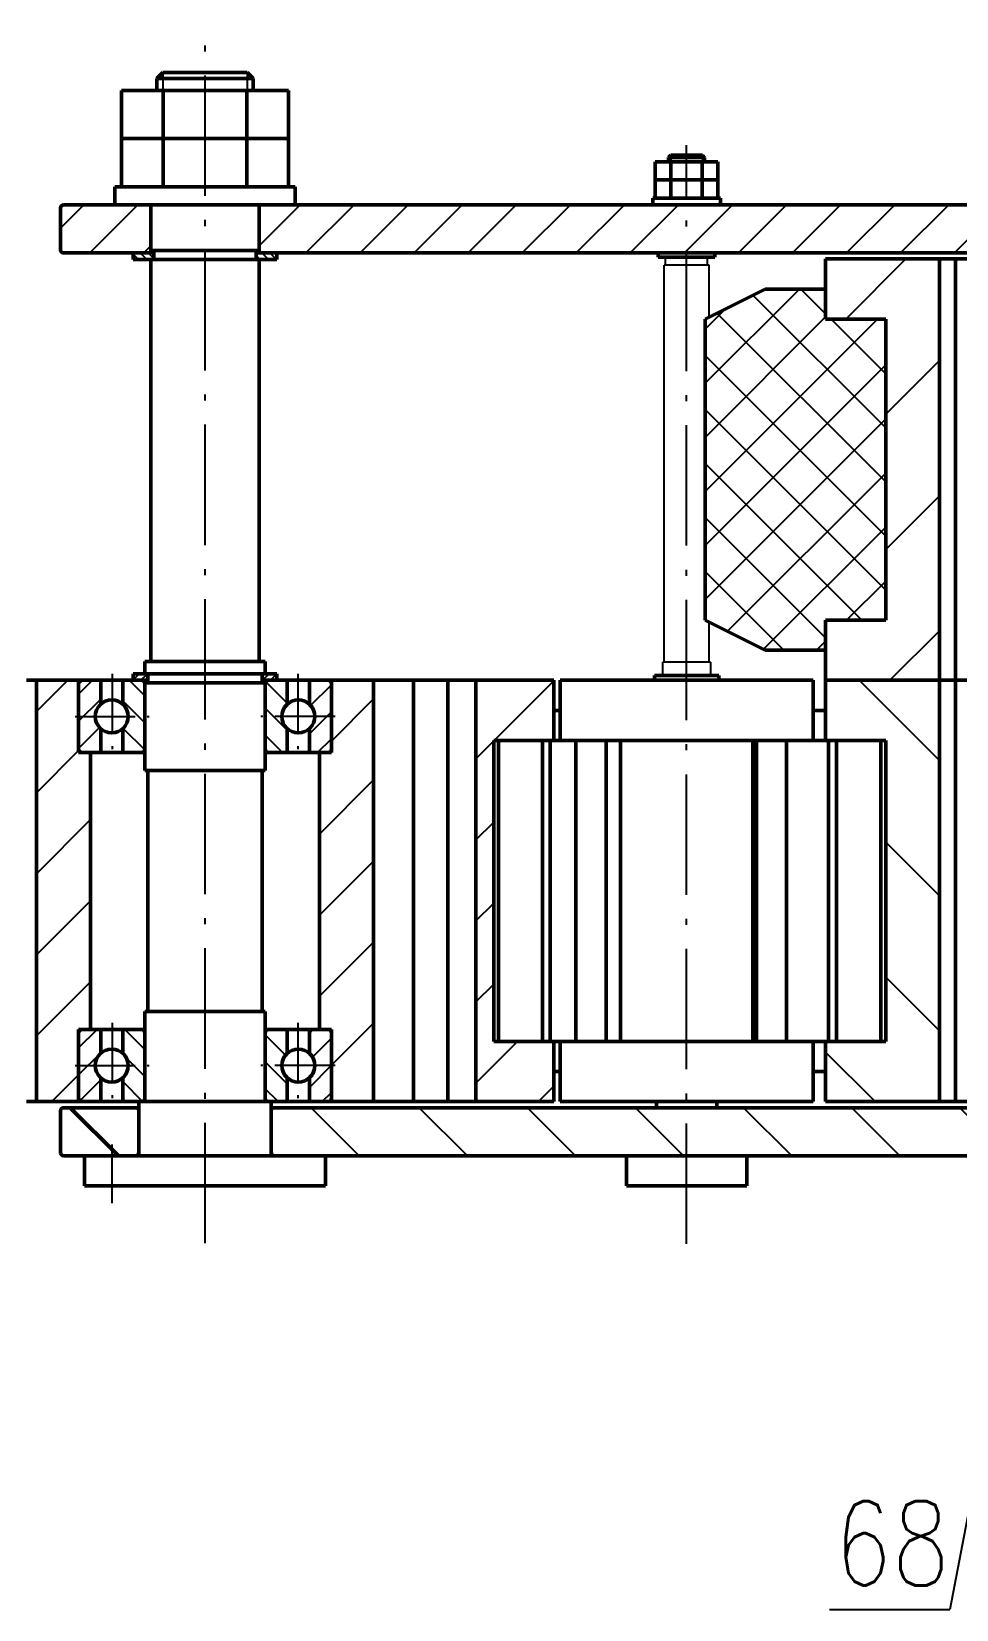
# Model space of a CAD drawing. Header units: millimetres. Extents: x -1896 to -707, y -189 to 652.
# Drawn here: x -1795.5 to -1718.6, y -103.4 to 27.7 of the extents above; entities that cross this region are included whole.
import ezdxf
from ezdxf.enums import TextEntityAlignment as Align

# ---------------------------------------------------------------- set-up
doc = ezdxf.new("R2010")
doc.units = ezdxf.units.MM
doc.header["$LTSCALE"] = 10
doc.linetypes.add('CENTER', pattern=[1.45, 1, -0.2, 0.05, -0.2])
doc.layers.add('1轮廓实线层', color=7, linetype='Continuous', lineweight=50)
for name, color, linetype in [('2细线层', 4, 'Continuous'), ('3中心线层', 1, 'CENTER'), ('5剖面线层', 2, 'Continuous'), ('6文字层', 7, 'Continuous')]:
    doc.layers.add(name, color=color, linetype=linetype)
doc.styles.add('PC_TEXTSTYLE', font='romans.shx', dxfattribs={"width": 0.8, "bigfont": 'hzfs.shx'})
doc.styles.add('TH_GBDIM', font='romans.shx', dxfattribs={"width": 0.65, "bigfont": 'gbcbig.shx'})
doc.dimstyles.new('TH_GBDIM', dxfattribs={"dimtxt": 3.5, "dimasz": 2.5, "dimexe": 2, "dimexo": 0, "dimgap": 1.5, "dimtad": 1, "dimdsep": 46, "dimtxsty": 'TH_GBDIM', "dimcen": 2.5, "dimclrd": 130, "dimclre": 130, "dimclrt": 3, "dimazin": 2, "dimtfac": 0.714286, "dimtmove": 0, "dimatfit": 3, "dimfxl": 1, "dimtolj": 1, "dimtzin": 0, "dimlwd": -1, "dimlwe": -1, "dimarcsym": 0})
pattern_1 = [(45, (-1751.8289, 277.0675), (-0.3367596, 0.3367596), [])]
pattern_2 = [(45, (-1751.829, 277.0675), (-2.245064, 2.245064), [])]
pattern_3 = [(135, (-2494.38, -1065.853), (-5.61266, -5.61266), [])]
pattern_4 = [(135, (-1751.8289, 277.0675), (-1.122532, -1.122532), [])]
pattern_5 = [(45, (-1751.829, 277.0675), (-3.367596, 3.367596), [])]
pattern_6 = [(45, (-1751.8289, 277.0675), (-1.122532, 1.122532), [])]
pattern_7 = [(135, (-1751.8289, 248.0675), (-1.122532, -1.122532), [])]
pattern_8 = [(45, (-1751.8289, 248.0675), (-1.122532, 1.122532), [])]

# ---------------------------------------------------------------- blocks, each defined once
blk = doc.blocks.new('件号-右')
at = {"layer": '6文字层'}
blk.add_line((0, 0), (-10, 0), dxfattribs=at)
at = {"layer": '6文字层', "style": 'PC_TEXTSTYLE', "width": 0.8}
blk.add_attdef('X', text='', height=7, dxfattribs=at).set_placement((-5.47, 2), align=Align.CENTER)

msp = doc.modelspace()

# ---------------------------------------------------------------- hatches: boundary and pattern name
at = {"layer": '1轮廓实线层'}
h = msp.add_hatch(dxfattribs=at)
h.set_pattern_fill('ANSI31', color=256, scale=2.5, angle=90, style=0)
h.set_pattern_definition(pattern_3)
edge = h.paths.add_edge_path(flags=0)
edge.add_line((-1792.8015, -61.7273), (-1786.8015, -61.7273))
edge.add_arc((-1786.8015, -61.9773), 0.25, 0, 90, ccw=False)
edge.add_line((-1786.5515, -61.9773), (-1786.5515, -65.4773))
edge.add_arc((-1786.8015, -65.4773), 0.25, 270, 360, ccw=False)
edge.add_line((-1786.8015, -65.7273), (-1792.8015, -65.7273))
edge.add_arc((-1792.8015, -65.4773), 0.25, 180, 270, ccw=False)
edge.add_line((-1793.0515, -65.4773), (-1793.0515, -61.9773))
edge.add_arc((-1792.8015, -61.9773), 0.25, 90, 180, ccw=False)
at = {"layer": '5剖面线层'}
h = msp.add_hatch(dxfattribs=at)
h.set_pattern_fill('ANSI31', color=256)
h.set_pattern_definition(pattern_2)
h.paths.add_polyline_path([(-1792.8015, 9.2727, -0.41421356), (-1793.0515, 9.5227), (-1793.0515, 13.0227, -0.41421356), (-1792.8015, 13.2727), (-1785.5515, 13.2727), (-1785.5515, 9.2727)])
h = msp.add_hatch(dxfattribs=at)
h.set_pattern_fill('ANSI31', color=256)
h.set_pattern_definition(pattern_2)
h.paths.add_polyline_path([(-1741.0515, 9.2727), (-1776.5515, 9.2727), (-1776.5515, 13.2727), (-1741.0515, 13.2727)])
h.paths.add_polyline_path([(-1698.2015, 9.2727), (-1698.2015, 13.2727), (-1741.0515, 13.2727), (-1741.0515, 9.2727)])
h = msp.add_hatch(dxfattribs=at)
h.set_pattern_fill('ANSI31', color=256, scale=0.15, angle=90)
h.set_pattern_definition([(135, (-1751.8289, 277.0675), (-0.3367596, -0.3367596), [])])
h.paths.add_polyline_path([(-1785.3015, 8.7227), (-1787.0165, 8.7227), (-1787.0165, 9.2727), (-1785.3015, 9.2727)])
h.paths.add_polyline_path([(-1775.0865, 8.7227), (-1776.8015, 8.7227), (-1776.8015, 9.2727), (-1775.0865, 9.2727)])
h = msp.add_hatch(dxfattribs=at)
h.set_pattern_fill('ANSI31', color=256, scale=2.5, style=0)
h.set_pattern_definition([(45, (-2494.38, -1065.853), (-5.61266, 5.61266), [])])
h.paths.add_polyline_path([(-1724.514, -21.2273), (-1724.514, 3.7727), (-1729.514, 3.7727), (-1729.514, 8.7727), (-1720.0515, 8.7727), (-1720.0515, -26.2273), (-1729.514, -26.2273), (-1729.514, -21.2273)], flags=0)
h = msp.add_hatch(dxfattribs=at)
h.set_pattern_fill('ANSI37', color=256)
h.set_pattern_definition([(45, (-1751.829, 242.0675), (-2.245064, 2.245064), []), (135, (-1751.829, 242.0675), (-2.245064, -2.245064), [])])
h.paths.add_polyline_path([(-1724.514, -21.2273), (-1729.514, -21.2273), (-1729.514, -23.7273), (-1734.514, -23.7273), (-1739.514, -21.2273), (-1739.514, 3.7727), (-1734.514, 6.2727), (-1729.514, 6.2727), (-1729.514, 3.7727), (-1724.514, 3.7727)])
h = msp.add_hatch(dxfattribs=at)
h.set_pattern_fill('ANSI31', color=256, scale=0.15)
h.set_pattern_definition(pattern_1)
h.paths.add_polyline_path([(-1785.8015, -25.6773), (-1785.8015, -26.2273), (-1786.3515, -26.2273), (-1787.0165, -26.2273), (-1787.0165, -25.6773)])
h = msp.add_hatch(dxfattribs=at)
h.set_pattern_fill('ANSI31', color=256, scale=0.15)
h.set_pattern_definition(pattern_1)
h.paths.add_polyline_path([(-1776.3015, -26.2273), (-1775.7515, -26.2273), (-1775.0865, -26.2273), (-1775.0865, -25.6773), (-1776.3015, -25.6773)])
h = msp.add_hatch(dxfattribs=at)
h.set_pattern_fill('ANSI31', color=256, scale=1.5, style=0)
h.set_pattern_definition(pattern_5)
h.paths.add_polyline_path([(-1790.5515, -55.2273), (-1791.5515, -55.2273), (-1791.5515, -61.2273), (-1795.0515, -61.2273), (-1795.0515, -26.2273), (-1791.5515, -26.2273), (-1791.5515, -32.2273), (-1790.5515, -32.2273)], flags=0)
h = msp.add_hatch(dxfattribs=at)
h.set_pattern_fill('ANSI31', color=256, scale=0.5, style=0)
h.set_pattern_definition(pattern_8)
edge = h.paths.add_edge_path(flags=0)
edge.add_line((-1789.7182, -28.2092), (-1789.7182, -26.2273))
edge.add_line((-1789.7182, -26.2273), (-1791.2515, -26.2273))
edge.add_arc((-1791.2515, -26.5273), 0.3, 90, 180)
edge.add_line((-1791.5515, -26.5273), (-1791.5515, -31.9273))
edge.add_arc((-1791.2515, -31.9273), 0.3, -180, -90)
edge.add_line((-1791.2515, -32.2273), (-1789.7182, -32.2273))
edge.add_line((-1789.7182, -32.2273), (-1789.7182, -30.2454))
edge.add_arc((-1788.8015, -29.2273), 1.37, -228.002378, -131.997622, ccw=False)
h = msp.add_hatch(dxfattribs=at)
h.set_pattern_fill('ANSI31', color=256, scale=0.5, angle=90, style=0)
h.set_pattern_definition(pattern_7)
edge = h.paths.add_edge_path(flags=0)
edge.add_line((-1787.8848, -28.2092), (-1787.8848, -26.2273))
edge.add_line((-1787.8848, -26.2273), (-1786.3515, -26.2273))
edge.add_arc((-1786.3515, -26.5273), 0.3, 0, 90, ccw=False)
edge.add_line((-1786.0515, -26.5273), (-1786.0515, -31.9273))
edge.add_arc((-1786.3515, -31.9273), 0.3, 270, 360, ccw=False)
edge.add_line((-1786.3515, -32.2273), (-1787.8848, -32.2273))
edge.add_line((-1787.8848, -32.2273), (-1787.8848, -30.2454))
edge.add_arc((-1788.8015, -29.2273), 1.37, 311.997622, 408.002378)
h = msp.add_hatch(dxfattribs=at)
h.set_pattern_fill('ANSI31', color=256, scale=0.5, angle=90, style=0)
h.set_pattern_definition(pattern_7)
edge = h.paths.add_edge_path(flags=0)
edge.add_line((-1774.2182, -28.2092), (-1774.2182, -26.2273))
edge.add_line((-1774.2182, -26.2273), (-1775.7515, -26.2273))
edge.add_arc((-1775.7515, -26.5273), 0.3, 90, 180)
edge.add_line((-1776.0515, -26.5273), (-1776.0515, -31.9273))
edge.add_arc((-1775.7515, -31.9273), 0.3, -180, -90)
edge.add_line((-1775.7515, -32.2273), (-1774.2182, -32.2273))
edge.add_line((-1774.2182, -32.2273), (-1774.2182, -30.2454))
edge.add_arc((-1773.3015, -29.2273), 1.37, -228.002378, -131.997622, ccw=False)
h = msp.add_hatch(dxfattribs=at)
h.set_pattern_fill('ANSI31', color=256, scale=0.5, style=0)
h.set_pattern_definition(pattern_8)
edge = h.paths.add_edge_path(flags=0)
edge.add_line((-1772.3848, -28.2092), (-1772.3848, -26.2273))
edge.add_line((-1772.3848, -26.2273), (-1770.8515, -26.2273))
edge.add_arc((-1770.8515, -26.5273), 0.3, 0, 90, ccw=False)
edge.add_line((-1770.5515, -26.5273), (-1770.5515, -31.9273))
edge.add_arc((-1770.8515, -31.9273), 0.3, 270, 360, ccw=False)
edge.add_line((-1770.8515, -32.2273), (-1772.3848, -32.2273))
edge.add_line((-1772.3848, -32.2273), (-1772.3848, -30.2454))
edge.add_arc((-1773.3015, -29.2273), 1.37, 311.997622, 408.002378)
h = msp.add_hatch(dxfattribs=at)
h.set_pattern_fill('ANSI31', color=256, scale=1.5, style=0)
h.set_pattern_definition(pattern_5)
h.paths.add_polyline_path([(-1767.0515, -61.2273), (-1770.5515, -61.2273), (-1770.5515, -55.2273), (-1771.5515, -55.2273), (-1771.5515, -32.2273), (-1770.5515, -32.2273), (-1770.5515, -26.2273), (-1767.0515, -26.2273)], flags=0)
h = msp.add_hatch(dxfattribs=at)
h.set_pattern_fill('ANSI31', color=256, scale=1.5, style=0)
h.set_pattern_definition(pattern_5)
h.paths.add_polyline_path([(-1757.074, -31.2273), (-1757.074, -56.2273), (-1752.074, -56.2273), (-1752.074, -61.2273), (-1758.5515, -61.2273), (-1758.5515, -26.2273), (-1752.074, -26.2273), (-1752.074, -31.2273)], flags=0)
h = msp.add_hatch(dxfattribs=at)
h.set_pattern_fill('ANSI31', color=256, scale=2.5, angle=90, style=0)
h.set_pattern_definition(pattern_3)
h.paths.add_polyline_path([(-1724.514, -56.2273), (-1724.514, -31.2273), (-1729.514, -31.2273), (-1729.514, -26.2273), (-1720.0515, -26.2273), (-1720.0515, -61.2273), (-1729.514, -61.2273), (-1729.514, -56.2273)], flags=0)
h = msp.add_hatch(dxfattribs=at)
h.set_pattern_fill('ANSI31', color=256, scale=0.5, style=0)
h.set_pattern_definition(pattern_6)
edge = h.paths.add_edge_path(flags=0)
edge.add_line((-1789.7182, -57.2092), (-1789.7182, -55.2273))
edge.add_line((-1789.7182, -55.2273), (-1791.2515, -55.2273))
edge.add_arc((-1791.2515, -55.5273), 0.3, 90, 180)
edge.add_line((-1791.5515, -55.5273), (-1791.5515, -60.9273))
edge.add_arc((-1791.2515, -60.9273), 0.3, -180, -90)
edge.add_line((-1791.2515, -61.2273), (-1789.7182, -61.2273))
edge.add_line((-1789.7182, -61.2273), (-1789.7182, -59.2454))
edge.add_arc((-1788.8015, -58.2273), 1.37, -228.002378, -131.997622, ccw=False)
h = msp.add_hatch(dxfattribs=at)
h.set_pattern_fill('ANSI31', color=256, scale=0.5, angle=90, style=0)
h.set_pattern_definition(pattern_4)
edge = h.paths.add_edge_path(flags=0)
edge.add_line((-1787.8848, -57.2092), (-1787.8848, -55.2273))
edge.add_line((-1787.8848, -55.2273), (-1786.3515, -55.2273))
edge.add_arc((-1786.3515, -55.5273), 0.3, 0, 90, ccw=False)
edge.add_line((-1786.0515, -55.5273), (-1786.0515, -60.9273))
edge.add_arc((-1786.3515, -60.9273), 0.3, 270, 360, ccw=False)
edge.add_line((-1786.3515, -61.2273), (-1787.8848, -61.2273))
edge.add_line((-1787.8848, -61.2273), (-1787.8848, -59.2454))
edge.add_arc((-1788.8015, -58.2273), 1.37, 311.997622, 408.002378)
h = msp.add_hatch(dxfattribs=at)
h.set_pattern_fill('ANSI31', color=256, scale=0.5, angle=90, style=0)
h.set_pattern_definition(pattern_4)
edge = h.paths.add_edge_path(flags=0)
edge.add_line((-1774.2182, -57.2092), (-1774.2182, -55.2273))
edge.add_line((-1774.2182, -55.2273), (-1775.7515, -55.2273))
edge.add_arc((-1775.7515, -55.5273), 0.3, 90, 180)
edge.add_line((-1776.0515, -55.5273), (-1776.0515, -60.9273))
edge.add_arc((-1775.7515, -60.9273), 0.3, -180, -90)
edge.add_line((-1775.7515, -61.2273), (-1774.2182, -61.2273))
edge.add_line((-1774.2182, -61.2273), (-1774.2182, -59.2454))
edge.add_arc((-1773.3015, -58.2273), 1.37, -228.002378, -131.997622, ccw=False)
h = msp.add_hatch(dxfattribs=at)
h.set_pattern_fill('ANSI31', color=256, scale=0.5, style=0)
h.set_pattern_definition(pattern_6)
edge = h.paths.add_edge_path(flags=0)
edge.add_line((-1772.3848, -57.2092), (-1772.3848, -55.2273))
edge.add_line((-1772.3848, -55.2273), (-1770.8515, -55.2273))
edge.add_arc((-1770.8515, -55.5273), 0.3, 0, 90, ccw=False)
edge.add_line((-1770.5515, -55.5273), (-1770.5515, -60.9273))
edge.add_arc((-1770.8515, -60.9273), 0.3, 270, 360, ccw=False)
edge.add_line((-1770.8515, -61.2273), (-1772.3848, -61.2273))
edge.add_line((-1772.3848, -61.2273), (-1772.3848, -59.2454))
edge.add_arc((-1773.3015, -58.2273), 1.37, 311.997622, 408.002378)
h = msp.add_hatch(dxfattribs=at)
h.set_pattern_fill('ANSI31', color=256, scale=2, angle=90, style=0)
h.set_pattern_definition([(135, (-1751.829, 277.0675), (-4.49013, -4.49013), [])])
edge = h.paths.add_edge_path()
edge.add_line((-1696.9515, -65.7273), (-1696.9515, -61.7273))
edge.add_line((-1696.9515, -61.7273), (-1775.3015, -61.7273))
edge.add_arc((-1775.3015, -61.9773), 0.25, 90, 180)
edge.add_line((-1775.5515, -61.9773), (-1775.5515, -65.4773))
edge.add_arc((-1775.3015, -65.4773), 0.25, 180, 270)
edge.add_line((-1775.3015, -65.7273), (-1696.9515, -65.7273))

# ---------------------------------------------------------------- linework, layer by layer
at = {"layer": '1轮廓实线层'}
for p, q in [((-1785.0515, 23.7742), (-1784.5515, 24.2742)), ((-1785.0515, 23.7742), (-1785.0515, 22.7727)), ((-1785.0515, 23.7742), (-1777.0515, 23.7742)), ((-1777.5515, 24.2742), (-1784.5515, 24.2742)), ((-1777.5515, 24.2742), (-1777.0515, 23.7742)), ((-1777.0515, 23.7742), (-1777.0515, 22.7727)), ((-1787.9797, 22.7727), (-1774.1233, 22.7727)), ((-1787.9797, 22.7727), (-1787.9797, 18.7727)), ((-1784.5156, 22.7727), (-1784.5156, 18.7727)), ((-1777.5874, 22.7727), (-1777.5874, 18.7727)), ((-1774.1233, 22.7727), (-1774.1233, 18.7727)), ((-1787.9797, 18.7727), (-1774.1233, 18.7727)), ((-1787.9797, 18.7727), (-1787.9797, 14.7727)), ((-1784.5156, 18.7727), (-1784.5156, 14.7727)), ((-1777.5874, 18.7727), (-1777.5874, 14.7727)), ((-1774.1233, 18.7727), (-1774.1233, 14.7727)), ((-1742.5515, 17.2108), (-1742.364, 17.3983)), ((-1742.5515, 17.2108), (-1742.5515, 16.8352)), ((-1742.5515, 17.2108), (-1739.5515, 17.2108)), ((-1739.739, 17.3983), (-1742.364, 17.3983)), ((-1739.739, 17.3983), (-1739.5515, 17.2108)), ((-1739.5515, 17.2108), (-1739.5515, 16.8352)), ((-1743.6496, 16.8352), (-1738.4534, 16.8352)), ((-1743.6496, 16.8352), (-1743.6496, 15.3352)), ((-1742.3505, 16.8352), (-1742.3505, 15.3352)), ((-1739.7525, 16.8352), (-1739.7525, 15.3352)), ((-1738.4534, 16.8352), (-1738.4534, 15.3352)), ((-1788.5515, 14.7727), (-1773.5515, 14.7727)), ((-1788.5515, 13.2727), (-1788.5515, 14.7727)), ((-1773.5515, 13.2727), (-1773.5515, 14.7727)), ((-1743.6496, 15.3352), (-1738.4534, 15.3352)), ((-1743.6496, 15.3352), (-1743.6496, 13.8352)), ((-1742.3505, 15.3352), (-1742.3505, 13.8352)), ((-1739.7525, 15.3352), (-1739.7525, 13.8352)), ((-1738.4534, 15.3352), (-1738.4534, 13.8352)), ((-1792.8015, 13.2727), (-1776.5515, 13.2727)), ((-1785.5515, 13.2727), (-1785.5515, 9.2727)), ((-1776.5515, 9.2727), (-1776.5515, 13.2727)), ((-1776.5515, 13.2727), (-1696.0515, 13.2727)), ((-1743.864, 13.8352), (-1738.239, 13.8352)), ((-1743.864, 13.2727), (-1743.864, 13.8352)), ((-1738.239, 13.2727), (-1738.239, 13.8352)), ((-1793.0515, 13.0227), (-1793.0515, 9.5227)), ((-1792.8015, 9.2727), (-1785.3015, 9.2727)), ((-1787.0165, 9.2727), (-1787.0165, 8.7227)), ((-1785.8015, 9.2727), (-1786.3515, 9.2727)), ((-1785.5515, 9.4727), (-1776.5515, 9.4727)), ((-1785.3015, 8.7227), (-1785.3015, 9.4727)), ((-1776.8015, 8.7227), (-1776.8015, 9.4727)), ((-1776.8015, 9.2727), (-1696.0515, 9.2727)), ((-1775.0865, 9.2727), (-1775.0865, 8.7227)), ((-1743.4024, 9.2727), (-1743.4024, 8.9209)), ((-1738.7006, 9.2727), (-1738.7006, 8.9209)), ((-1787.0165, 8.7227), (-1775.0865, 8.7227)), ((-1785.5515, 8.7227), (-1785.5515, -24.6773)), ((-1776.5515, -24.6773), (-1776.5515, 8.7227)), ((-1743.4024, 8.9209), (-1738.7006, 8.9209)), ((-1729.514, 8.7727), (-1729.514, 3.7727)), ((-1729.514, 8.7727), (-1720.0515, 8.7727)), ((-1720.0515, 8.7727), (-1720.0515, -26.2273)), ((-1720.0515, 8.7727), (-1718.7228, 8.7727)), ((-1718.7228, 8.7727), (-1718.7228, -26.2273)), ((-1718.7228, 8.7727), (-1716.0763, 8.7727)), ((-1739.514, 3.7727), (-1734.514, 6.2727)), ((-1729.514, 6.2727), (-1734.514, 6.2727)), ((-1739.514, 3.7727), (-1739.514, -21.2273)), ((-1729.514, 3.7727), (-1724.514, 3.7727)), ((-1724.514, 3.7727), (-1729.514, 3.7727)), ((-1724.514, 3.7727), (-1729.514, 3.7727)), ((-1724.514, 3.7727), (-1724.514, -21.2273)), ((-1724.514, -21.2273), (-1724.514, 3.7727)), ((-1724.514, -21.2273), (-1724.514, 3.7727)), ((-1739.514, -21.2273), (-1734.514, -23.7273)), ((-1729.514, -21.2273), (-1729.514, -26.2273)), ((-1729.514, -21.2273), (-1724.514, -21.2273)), ((-1724.514, -21.2273), (-1729.514, -21.2273)), ((-1724.514, -21.2273), (-1729.514, -21.2273)), ((-1786.0515, -24.6773), (-1776.0515, -24.6773)), ((-1786.0515, -24.6773), (-1786.0515, -25.6773)), ((-1776.0515, -24.6773), (-1776.0515, -25.6773)), ((-1729.514, -23.7273), (-1734.514, -23.7273)), ((-1787.0165, -25.6773), (-1775.0865, -25.6773)), ((-1787.0165, -26.2273), (-1787.0165, -25.6773)), ((-1785.8015, -25.6773), (-1785.8015, -26.4273)), ((-1776.3015, -25.6773), (-1776.3015, -26.4273)), ((-1775.0865, -26.2273), (-1775.0865, -25.6773)), ((-1743.7182, -26.2273), (-1743.7182, -25.8283)), ((-1738.3848, -26.2273), (-1738.3848, -25.8283)), ((-1795.869, -26.2273), (-1795.0515, -26.2273)), ((-1795.0515, -61.2273), (-1795.0515, -26.2273)), ((-1795.0515, -26.2273), (-1791.5515, -26.2273)), ((-1791.5515, -32.2273), (-1791.5515, -26.2273)), ((-1791.2515, -26.2273), (-1791.5515, -26.2273)), ((-1791.5515, -26.5273), (-1791.5515, -31.9273)), ((-1789.7182, -26.2273), (-1791.2515, -26.2273)), ((-1789.7182, -26.2273), (-1787.8848, -26.2273)), ((-1789.7182, -28.2092), (-1789.7182, -26.2273)), ((-1786.3515, -26.2273), (-1787.8848, -26.2273)), ((-1787.8848, -26.2273), (-1787.8848, -28.2092)), ((-1785.8015, -26.2273), (-1786.3515, -26.2273)), ((-1786.0515, -26.2273), (-1786.0515, -33.7273)), ((-1786.0515, -26.4273), (-1776.0515, -26.4273)), ((-1786.0515, -31.9273), (-1786.0515, -26.5273)), ((-1775.7515, -26.2273), (-1776.3015, -26.2273)), ((-1776.0515, -33.7273), (-1776.0515, -26.2273)), ((-1776.0515, -26.5273), (-1776.0515, -31.9273)), ((-1774.2182, -26.2273), (-1775.7515, -26.2273)), ((-1774.2182, -26.2273), (-1772.3848, -26.2273)), ((-1774.2182, -26.2273), (-1774.2182, -28.2092)), ((-1770.8515, -26.2273), (-1772.3848, -26.2273)), ((-1772.3848, -28.2092), (-1772.3848, -26.2273)), ((-1770.5515, -26.2273), (-1770.8515, -26.2273)), ((-1770.5515, -26.2273), (-1770.5515, -32.2273)), ((-1770.5515, -26.2273), (-1767.0515, -26.2273)), ((-1770.5515, -31.9273), (-1770.5515, -26.5273)), ((-1767.0515, -26.2273), (-1767.0515, -61.2273)), ((-1767.0515, -26.2273), (-1763.7316, -26.2273)), ((-1763.7316, -26.2273), (-1763.7316, -61.2273)), ((-1763.7316, -26.2273), (-1760.8817, -26.2273)), ((-1760.8817, -26.2273), (-1760.8817, -61.2273)), ((-1760.8817, -26.2273), (-1758.5515, -26.2273)), ((-1758.5515, -61.2273), (-1758.5515, -26.2273)), ((-1758.5515, -26.2273), (-1752.074, -26.2273)), ((-1752.074, -31.2273), (-1752.074, -26.2273)), ((-1751.5515, -31.2273), (-1751.5515, -26.2273)), ((-1751.5515, -26.2273), (-1730.5515, -26.2273)), ((-1730.5515, -26.2273), (-1730.5515, -31.2273)), ((-1729.514, -26.2273), (-1729.514, -31.2273)), ((-1729.514, -26.2273), (-1720.0515, -26.2273)), ((-1720.0515, -26.2273), (-1720.0515, -61.2273)), ((-1720.0515, -26.2273), (-1718.7248, -26.2273)), ((-1720.0515, -26.2273), (-1718.7228, -26.2273)), ((-1718.7248, -26.2273), (-1718.7248, -61.2273)), ((-1718.7248, -26.2273), (-1716.0785, -26.2273)), ((-1718.7228, -26.2273), (-1716.0763, -26.2273)), ((-1752.074, -28.7273), (-1751.5515, -28.7273)), ((-1730.5515, -28.7273), (-1729.514, -28.7273)), ((-1789.7182, -32.2273), (-1789.7182, -30.2454)), ((-1787.8848, -30.2454), (-1787.8848, -32.2273)), ((-1774.2182, -30.2454), (-1774.2182, -32.2273)), ((-1772.3848, -32.2273), (-1772.3848, -30.2454)), ((-1757.074, -31.2273), (-1752.074, -31.2273)), ((-1757.074, -56.2273), (-1757.074, -31.2273)), ((-1756.6717, -31.2273), (-1756.6717, -56.2273)), ((-1753.0163, -31.2273), (-1753.0163, -56.2273)), ((-1752.3877, -31.2273), (-1752.3877, -56.2273)), ((-1752.074, -31.2273), (-1729.514, -31.2273)), ((-1750.2435, -56.2273), (-1750.2435, -31.2273)), ((-1747.7435, -56.2273), (-1747.7435, -31.2273)), ((-1746.5515, -56.2273), (-1746.5515, -31.2273)), ((-1735.5515, -31.2273), (-1735.5515, -56.2273)), ((-1735.2435, -56.2273), (-1735.2435, -31.2273)), ((-1732.7435, -56.2273), (-1732.7435, -31.2273)), ((-1729.514, -31.2273), (-1724.514, -31.2273)), ((-1729.2624, -56.2273), (-1729.2624, -31.2273)), ((-1728.6061, -31.2273), (-1728.6061, -56.2273)), ((-1724.9311, -31.2273), (-1724.9311, -56.2273)), ((-1724.514, -31.2273), (-1724.514, -56.2273)), ((-1790.5515, -32.2273), (-1791.5515, -32.2273)), ((-1791.2515, -32.2273), (-1789.7182, -32.2273)), ((-1790.5515, -55.2273), (-1790.5515, -32.2273)), ((-1789.7182, -32.2273), (-1787.8848, -32.2273)), ((-1787.8848, -32.2273), (-1786.3515, -32.2273)), ((-1786.3515, -32.2273), (-1786.0515, -32.2273)), ((-1776.0515, -32.2273), (-1775.7515, -32.2273)), ((-1775.7515, -32.2273), (-1774.2182, -32.2273)), ((-1774.2182, -32.2273), (-1772.3848, -32.2273)), ((-1772.3848, -32.2273), (-1770.8515, -32.2273)), ((-1771.5515, -32.2273), (-1771.5515, -55.2273)), ((-1770.5515, -32.2273), (-1771.5515, -32.2273)), ((-1786.0515, -33.7273), (-1776.0515, -33.7273)), ((-1785.8015, -53.7273), (-1785.8015, -33.7273)), ((-1776.3015, -53.7273), (-1776.3015, -33.7273)), ((-1786.0515, -53.7273), (-1786.0515, -61.2273)), ((-1776.0515, -53.7273), (-1786.0515, -53.7273)), ((-1776.0515, -61.2273), (-1776.0515, -53.7273)), ((-1791.5515, -55.2273), (-1791.5515, -61.2273)), ((-1791.5515, -55.2273), (-1790.5515, -55.2273)), ((-1791.5515, -55.5273), (-1791.5515, -60.9273)), ((-1789.7182, -55.2273), (-1791.2515, -55.2273)), ((-1789.7182, -57.2092), (-1789.7182, -55.2273)), ((-1789.7182, -55.2273), (-1787.8848, -55.2273)), ((-1787.8848, -55.2273), (-1787.8848, -57.2092)), ((-1786.3515, -55.2273), (-1787.8848, -55.2273)), ((-1786.0515, -55.2273), (-1786.3515, -55.2273)), ((-1786.0515, -60.9273), (-1786.0515, -55.5273)), ((-1775.7515, -55.2273), (-1776.0515, -55.2273)), ((-1776.0515, -55.5273), (-1776.0515, -60.9273)), ((-1774.2182, -55.2273), (-1775.7515, -55.2273)), ((-1774.2182, -55.2273), (-1772.3848, -55.2273)), ((-1774.2182, -55.2273), (-1774.2182, -57.2092)), ((-1770.8515, -55.2273), (-1772.3848, -55.2273)), ((-1772.3848, -57.2092), (-1772.3848, -55.2273)), ((-1771.5515, -55.2273), (-1770.5515, -55.2273)), ((-1770.5515, -61.2273), (-1770.5515, -55.2273)), ((-1770.5515, -60.9273), (-1770.5515, -55.5273)), ((-1757.074, -56.2273), (-1751.5515, -56.2273)), ((-1752.074, -61.2273), (-1752.074, -56.2273)), ((-1751.5515, -61.2273), (-1751.5515, -56.2273)), ((-1751.5515, -56.2273), (-1729.514, -56.2273)), ((-1730.5515, -56.2273), (-1730.5515, -61.2273)), ((-1729.514, -56.2273), (-1729.514, -61.2273)), ((-1729.514, -56.2273), (-1724.514, -56.2273)), ((-1752.074, -58.7273), (-1751.5515, -58.7273)), ((-1730.5515, -58.7273), (-1729.514, -58.7273)), ((-1789.7182, -61.2273), (-1789.7182, -59.2454)), ((-1787.8848, -59.2454), (-1787.8848, -61.2273)), ((-1774.2182, -59.2454), (-1774.2182, -61.2273)), ((-1772.3848, -61.2273), (-1772.3848, -59.2454)), ((-1795.869, -61.2273), (-1795.0515, -61.2273)), ((-1795.0515, -61.2273), (-1791.5515, -61.2273)), ((-1791.5515, -61.2273), (-1791.2515, -61.2273)), ((-1791.2515, -61.2273), (-1789.7182, -61.2273)), ((-1789.7182, -61.2273), (-1787.8848, -61.2273)), ((-1787.8848, -61.2273), (-1786.3515, -61.2273)), ((-1776.0515, -61.2273), (-1786.5515, -61.2273)), ((-1786.5515, -61.2273), (-1786.5515, -65.7273)), ((-1775.5515, -61.2273), (-1776.0515, -61.2273)), ((-1775.7515, -61.2273), (-1774.2182, -61.2273)), ((-1775.5515, -65.7273), (-1775.5515, -61.2273)), ((-1774.2182, -61.2273), (-1772.3848, -61.2273)), ((-1772.3848, -61.2273), (-1770.8515, -61.2273)), ((-1770.8515, -61.2273), (-1770.5515, -61.2273)), ((-1770.5515, -61.2273), (-1767.0515, -61.2273)), ((-1767.0515, -61.2273), (-1763.7316, -61.2273)), ((-1763.7316, -61.2273), (-1760.8817, -61.2273)), ((-1760.8817, -61.2273), (-1758.5515, -61.2273)), ((-1758.5515, -61.2273), (-1752.074, -61.2273)), ((-1751.5515, -61.2273), (-1730.5515, -61.2273)), ((-1743.5515, -61.7273), (-1743.5515, -61.2273)), ((-1738.5515, -61.2273), (-1738.5515, -61.7273)), ((-1729.514, -61.2273), (-1720.0515, -61.2273)), ((-1720.0515, -61.2273), (-1718.7248, -61.2273)), ((-1718.7248, -61.2273), (-1716.0785, -61.2273)), ((-1793.0515, -61.9773), (-1793.0515, -65.4773)), ((-1792.8015, -61.7273), (-1786.8015, -61.7273)), ((-1786.5515, -61.7273), (-1786.8015, -61.7273)), ((-1786.5515, -61.9773), (-1786.5515, -65.4773)), ((-1775.3015, -61.7273), (-1775.5515, -61.7273)), ((-1775.5515, -65.4773), (-1775.5515, -61.9773)), ((-1775.3015, -61.7273), (-1696.3015, -61.7273)), ((-1792.8015, -65.7273), (-1786.8015, -65.7273)), ((-1791.0515, -65.7273), (-1791.0515, -68.2273)), ((-1775.5515, -65.7273), (-1791.0515, -65.7273)), ((-1771.0515, -65.7273), (-1775.5515, -65.7273)), ((-1775.3015, -65.7273), (-1696.3015, -65.7273)), ((-1771.0515, -68.2273), (-1771.0515, -65.7273)), ((-1746.0515, -68.2273), (-1746.0515, -65.7273)), ((-1736.0515, -65.7273), (-1736.0515, -68.2273)), ((-1791.0515, -68.2273), (-1771.0515, -68.2273)), ((-1746.0515, -68.2273), (-1736.0515, -68.2273))]:
    msp.add_line(p, q, dxfattribs=at)
at = {"layer": '1轮廓实线层', "color": 7, "linetype": 'Continuous', "lineweight": 25}
for p, q in [((-1738.7006, 9.2727), (-1743.4024, 9.2727)), ((-1739.1765, 8.2727), (-1742.9265, 8.2727)), ((-1742.9265, -24.7273), (-1742.9265, 8.2727)), ((-1742.8015, 8.2727), (-1742.8015, 8.9209)), ((-1739.3015, 8.2727), (-1739.3015, 8.9209)), ((-1739.1765, 3.9414), (-1739.1765, 8.2727)), ((-1739.1765, -24.7273), (-1739.1765, -21.3961)), ((-1743.028, -25.8283), (-1743.028, -24.7273)), ((-1739.075, -24.7273), (-1743.028, -24.7273)), ((-1739.075, -24.7273), (-1739.075, -25.8283)), ((-1743.7006, -26.2273), (-1743.7182, -26.2273)), ((-1743.7182, -26.2273), (-1743.7006, -26.2273)), ((-1738.3848, -26.2273), (-1743.7006, -26.2273))]:
    msp.add_line(p, q, dxfattribs=at)
at = {"layer": '1轮廓实线层', "ltscale": 0.3}
msp.add_line((-1738.3848, -25.8283), (-1743.7182, -25.8283), dxfattribs=at)
at = {"layer": '1轮廓实线层'}
for centre in [(-1788.8015, -29.2273), (-1773.3015, -29.2273), (-1788.8015, -58.2273), (-1773.3015, -58.2273)]:
    msp.add_circle(centre, 1.37, dxfattribs=at)
for centre, radius, start, end in [((-1792.8015, 13.0227), 0.25, 90, 180), ((-1792.8015, 9.5227), 0.25, 180, 270), ((-1791.2515, -26.5273), 0.3, 90, 180), ((-1786.3515, -26.5273), 0.3, 0, 90), ((-1775.7515, -26.5273), 0.3, 90, 180), ((-1770.8515, -26.5273), 0.3, 0, 90), ((-1791.2515, -31.9273), 0.3, 180, 270), ((-1786.3515, -31.9273), 0.3, 270, 0), ((-1775.7515, -31.9273), 0.3, 180, 270), ((-1770.8515, -31.9273), 0.3, 270, 0), ((-1791.2515, -55.5273), 0.3, 90, 180), ((-1786.3515, -55.5273), 0.3, 0, 90), ((-1775.7515, -55.5273), 0.3, 90, 180), ((-1770.8515, -55.5273), 0.3, 0, 90), ((-1791.2515, -60.9273), 0.3, 180, 270), ((-1786.3515, -60.9273), 0.3, 270, 0), ((-1775.7515, -60.9273), 0.3, 180, 270), ((-1770.8515, -60.9273), 0.3, 270, 0), ((-1792.8015, -61.9773), 0.25, 90, 180), ((-1786.8015, -61.9773), 0.25, 0, 90), ((-1775.3015, -61.9773), 0.25, 90, 180), ((-1792.8015, -65.4773), 0.25, 180, 270), ((-1786.8015, -65.4773), 0.25, 270, 0), ((-1775.3015, -65.4773), 0.25, 180, 270)]:
    msp.add_arc(centre, radius, start, end, dxfattribs=at)
at = {"layer": '2细线层'}
for p, q in [((-1784.5515, 24.2742), (-1784.5515, 22.7727)), ((-1777.5515, 24.2742), (-1777.5515, 22.7727)), ((-1742.364, 17.3983), (-1742.364, 16.8352)), ((-1739.739, 17.3983), (-1739.739, 16.8352))]:
    msp.add_line(p, q, dxfattribs=at)
at = {"layer": '3中心线层'}
for p, q in [((-1781.0515, -72.9875), (-1781.0515, 27.6649)), ((-1741.0515, -73.0366), (-1741.0515, 18.224))]:
    msp.add_line(p, q, dxfattribs=at)
at = {"layer": '3中心线层', "ltscale": 0.5}
for p, q in [((-1788.7653, -25.6835), (-1788.7653, -32.7273)), ((-1773.3377, -25.6835), (-1773.3377, -32.7273)), ((-1791.8491, -29.2273), (-1785.6815, -29.2273)), ((-1770.2539, -29.2273), (-1776.4215, -29.2273)), ((-1788.7653, -54.6835), (-1788.7653, -61.7273)), ((-1773.3377, -54.6835), (-1773.3377, -61.7273)), ((-1791.8491, -58.2273), (-1785.6815, -58.2273)), ((-1770.2539, -58.2273), (-1776.4215, -58.2273)), ((-1788.8033, -64.7908), (-1788.8033, -69.6624))]:
    msp.add_line(p, q, dxfattribs=at)

# ---------------------------------------------------------------- block references
at = {"layer": '6文字层'}
ref = msp.add_blockref('件号-右', (-1729.1917, -103.4078), dxfattribs=dict(at, xscale=-1))
ref.add_attrib('X', '68', dxfattribs={"height": 7, "style": 'PC_TEXTSTYLE', "width": 0.8}).set_placement((-1719.1917, -101.4078), align=Align.RIGHT)

# ---------------------------------------------------------------- leaders
msp.add_leader([(-1697.1893, 11.4443), (-1719.1917, -103.4078)], dimstyle='TH_GBDIM', override={"dimgap": 1.5, "dimtad": 0, "dimldrblk": 'Dot'}, dxfattribs=at)

doc.saveas('drawing.dxf')
